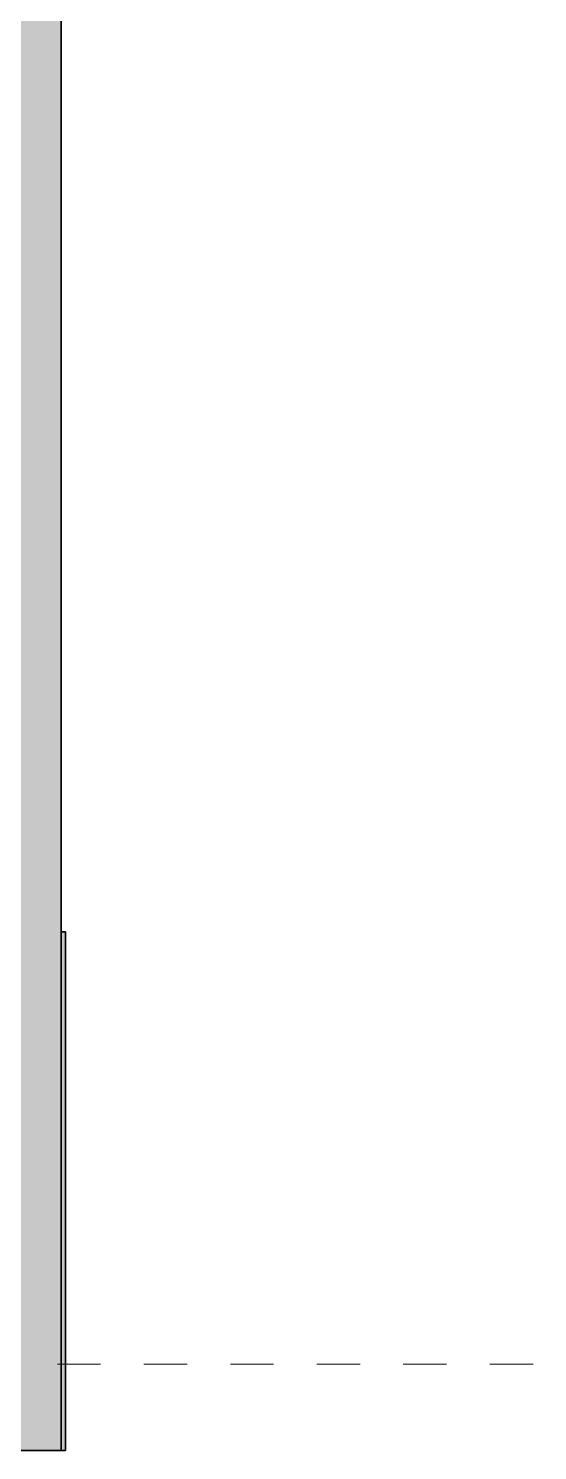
# Model space of a CAD drawing. Header units: metres. Extents: x -3 to 141, y -7 to 15.
# Drawn here: x 45.208 to 46.385, y -3.485 to -0.197 of the extents above; entities that cross this region are included whole.
import ezdxf

# ---------------------------------------------------------------- set-up
doc = ezdxf.new("R2010")
doc.units = ezdxf.units.M
doc.linetypes.add('Centre', pattern=[0.03175, 0.00635, -0.00475, 0.0159, -0.00475])
for name, color, linetype, lineweight in [('A-FLOR', 7, 'Continuous', 9), ('A-FLOR-LEVL', 7, 'Continuous', 9), ('A-FLOR-PATT', 7, 'Continuous', 35), ('A-WALL-PATT', 7, 'Continuous', 35), ('I-WALL', 7, 'Continuous', 9)]:
    doc.layers.add(name, color=color, linetype=linetype, lineweight=lineweight)

msp = doc.modelspace()

# ---------------------------------------------------------------- hatches: boundary and pattern name
at = {"layer": 'A-FLOR-PATT', "lineweight": 9, "true_color": 0x9a9a9a}
h = msp.add_hatch(color=253, dxfattribs=at)
h.paths.add_polyline_path([(21.2399, -0.2), (21.4399, -0.2), (21.4399, 0), (21.2399, 0), (21.2399, -0.0455)])
h.paths.add_polyline_path([(45.2836, -0.2), (45.2836, 0), (45.0636, 0), (45.0636, -0.2), (45.0853, -0.2)])
h.paths.add_polyline_path([(26.1869, -0.2), (37.0975, -0.2), (37.0975, 0), (26.1869, 0), (26.1869, -0.0455)])
h.paths.add_polyline_path([(40.2392, -0.2), (40.2392, 0), (39.2802, 0), (39.2802, -0.2), (40.0892, -0.2)])
at = {"layer": 'A-WALL-PATT', "lineweight": 9, "true_color": 0x9a9a9a}
msp.add_hatch(color=253, dxfattribs=at).paths.add_polyline_path([(45.0853, -3.4853), (45.2836, -3.4853), (45.2836, -0.2), (45.0636, -0.2), (45.0636, -3.4853)])
at = {"layer": 'I-WALL', "true_color": 0x9a9a9a}
msp.add_hatch(color=253, dxfattribs=at).paths.add_polyline_path([(45.2936, -3.4853), (45.2936, -2.2853), (45.2836, -2.2853), (45.2836, -3.4853)])

# ---------------------------------------------------------------- linework, layer by layer
at = {"layer": 'A-FLOR', "lineweight": 35}
msp.add_line((45.2836, -0.2), (45.2836, 0), dxfattribs=at)
at = {"layer": 'A-FLOR-LEVL', "color": 253, "linetype": 'Centre', "true_color": 0xaaaaaa}
msp.add_line((49.3746, -3.2853), (18.4887, -3.2853), dxfattribs=at)
at = {"layer": 'I-WALL', "lineweight": 35}
for p, q in [((45.2836, -0.2), (45.2836, -3.4853)), ((45.2936, -2.2853), (45.2836, -2.2853)), ((45.2936, -3.4853), (45.2936, -2.2853)), ((45.0636, -3.4853), (45.2936, -3.4853))]:
    msp.add_line(p, q, dxfattribs=at)

doc.saveas('drawing.dxf')
